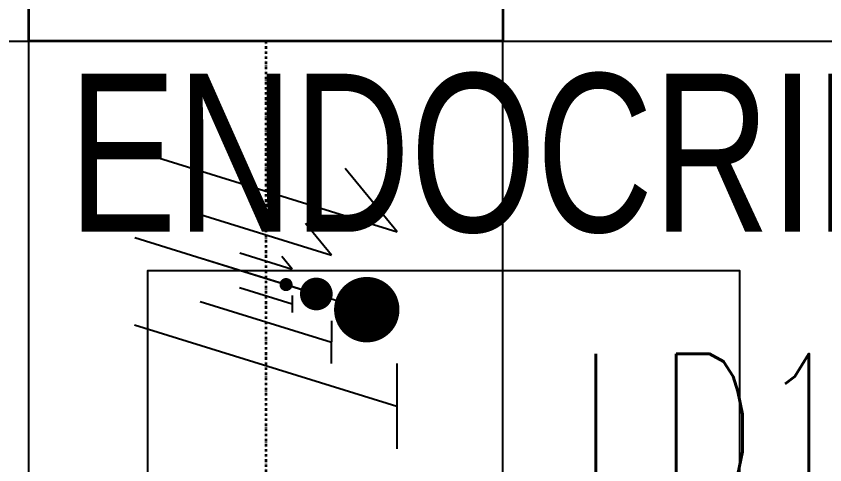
# Model space of a CAD drawing. Extents: x -12260 to 57327, y -29287 to 19916.
# Drawn here: x 40060 to 41084, y 6799 to 7367 of the extents above; entities that cross this region are included whole.
import ezdxf
from ezdxf.enums import TextEntityAlignment as Align

# ---------------------------------------------------------------- set-up
doc = ezdxf.new("R2010")
doc.units = 0
doc.header["$LTSCALE"] = 0.25
doc.linetypes.add('DASHDOT', pattern=[25.4, 12.7, -6.35, 0, -6.35])
for name, color, linetype, lineweight in [('01-First Floor$0$72_EGR_BASE_TEXT', 252, 'Continuous', 5), ('01-First Floor$0$LOADING', 253, 'Continuous', 5), ('E-LITE-CIRC-NUMB', 6, 'Continuous', 25), ('E-LITE-CLNG', 150, 'Continuous', 35), ('E-LITE-CLNG-CNDT', 6, 'DASHDOT', 35), ('E-LITE-CTRL', 6, 'Continuous', 25), ('E-LITE-IDEN', 6, 'Continuous', 25), ('E-POWR-WIRE', 6, 'Continuous', 25), ('E-POWR-WIRE @ 100', 6, 'Continuous', 25), ('E-POWR-WIRE @ 20', 6, 'Continuous', 25), ('E-POWR-WIRE @ 50', 6, 'Continuous', 25)]:
    doc.layers.add(name, color=color, linetype=linetype, lineweight=lineweight)
doc.layers.add('01-First Floor$0$FALSE CEILING', color=251, linetype='Continuous')
doc.styles.add('01-First Floor$0$X3G_ENTITY_9EC9', font='swisscl.ttf', dxfattribs={"height": 0.2})
doc.styles.add('DC_SIMPLEX', font='SIMPLEX.shx', dxfattribs={"width": 0.7})

# ---------------------------------------------------------------- blocks, each defined once
blk = doc.blocks.new('01-First Floor')
at = {"layer": '01-First Floor$0$FALSE CEILING', "linetype": 'Continuous'}
for p, q in [((40076, 5535), (40076, 8610)), ((40676, 5535), (40676, 8610)), ((39476, 7335), (43476, 7335))]:
    blk.add_line(p, q, dxfattribs=at)
at = {"layer": '01-First Floor$0$FALSE CEILING', "elevation": -0.1}
blk.add_lwpolyline([(40226, 5544.6), (40976, 5544.6), (40976, 7044.6), (40226, 7044.6)], close=True, dxfattribs=at)
at = {"layer": '01-First Floor$0$LOADING', "elevation": -0.1}
blk.add_lwpolyline([(40226, 5544.6), (40976, 5544.6), (40976, 7044.6), (40226, 7044.6)], close=True, dxfattribs=at)
at = {"layer": '01-First Floor$0$72_EGR_BASE_TEXT', "insert": (41584.1, 7293.9, 0), "char_height": 200, "attachment_point": 2, "style": '01-First Floor$0$X3G_ENTITY_9EC9'}
blk.add_mtext('ENDOCRINOLOGY CLINIC  (1)', dxfattribs=at)
blk = doc.blocks.new('*U25')
blk.add_lwpolyline([(-300, 300), (-300, -300), (300, -300), (300, 300)], close=True)
blk.add_circle((0, 0), 45)
at = {"layer": 'E-LITE-CIRC-NUMB', "style": 'DC_SIMPLEX', "width": 0.7, "flags": 8}
blk.add_attdef('CIRCUIT', text='', height=200, rotation=0, dxfattribs=at).set_placement((-473.9, 300), align=Align.RIGHT)
at = {"layer": 'E-LITE-CTRL', "style": 'DC_SIMPLEX', "width": 0.7, "flags": 8}
blk.add_attdef('CONTROL', (1118.9, -935), '', height=200, rotation=360, dxfattribs=at)
at = {"layer": 'E-LITE-IDEN', "style": 'DC_SIMPLEX', "width": 0.7, "flags": 8}
blk.add_attdef('TYPE', (460.4, 457.6), '', height=200, rotation=360, dxfattribs=at)
blk = doc.blocks.new('*U41')
for p, q in [((-1.658, 1.617), (1.663, 0.587)), ((1.663, 0.587), (1.004, 1.389)), ((-1.66, 0.515), (1.66, -0.515)), ((-1.663, -0.587), (1.658, -1.617)), ((1.659, -1.078), (1.657, -2.157))]:
    blk.add_line(p, q)
at = {"const_width": 0.414}
blk.add_lwpolyline([(1.278, -0.19, 1), (1.277, -0.604, 1)], format="xyb", close=True, dxfattribs=at)
blk = doc.blocks.new('*U826')
at = {"layer": 'E-POWR-WIRE @ 100', "xscale": 100, "yscale": 100, "zscale": 100}
blk.add_blockref('*U41', (40376, 7035.1), dxfattribs=at)
at = {"layer": 'E-POWR-WIRE @ 20', "xscale": 20, "yscale": 20, "zscale": 20}
blk.add_blockref('*U41', (40376, 7035.1), dxfattribs=at)
at = {"layer": 'E-POWR-WIRE @ 50', "xscale": 50, "yscale": 50, "zscale": 50}
blk.add_blockref('*U41', (40376, 7035.1), dxfattribs=at)

msp = doc.modelspace()

# ---------------------------------------------------------------- linework, layer by layer
at = {"layer": 'E-LITE-CLNG-CNDT'}
msp.add_lwpolyline([(40376, 7335.1), (40376, 6735.1)], dxfattribs=at)

# ---------------------------------------------------------------- block references
at = {"layer": 'E-LITE-CLNG'}
ref = msp.add_blockref('*U25', (40376, 7635.1), dxfattribs=dict(at, xscale=-1))
ref.add_attrib('TYPE', 'LD1', (40769.5, 7939.5), dxfattribs={"layer": 'E-LITE-IDEN', "height": 200, "rotation": 0, "style": 'DC_SIMPLEX', "width": 0.7, "flags": 8})
ref = msp.add_blockref('*U25', (40376, 6435.1), dxfattribs=dict(at, xscale=-1))
ref.add_attrib('TYPE', 'LD1', (40769.5, 6739.5), dxfattribs={"layer": 'E-LITE-IDEN', "height": 200, "rotation": 0, "style": 'DC_SIMPLEX', "width": 0.7, "flags": 8})
at = {"layer": 'E-LITE-CLNG-CNDT'}
msp.add_blockref('01-First Floor', (0, 0), dxfattribs=at)
at = {"layer": 'E-POWR-WIRE'}
msp.add_blockref('*U826', (0, 0), dxfattribs=at)

doc.saveas('drawing.dxf')
